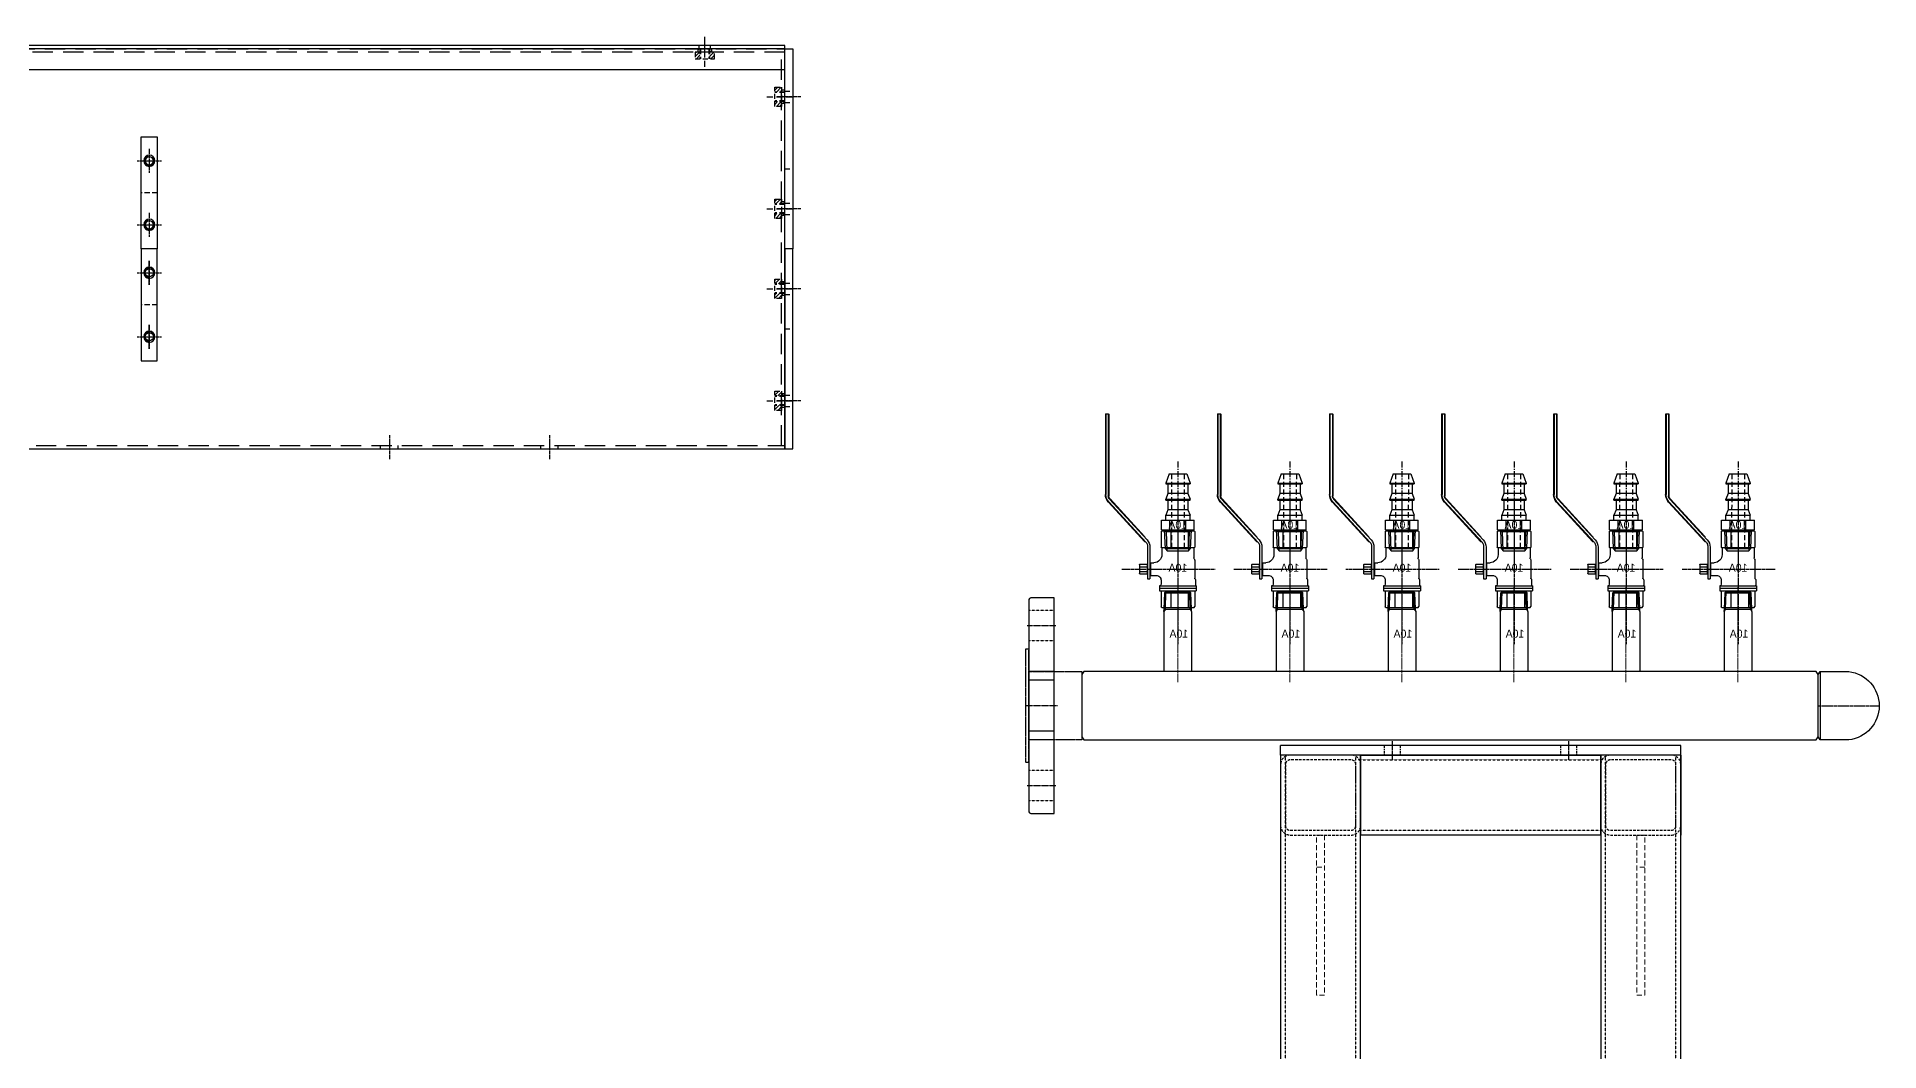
# Model space of a CAD drawing. Header units: millimetres. Extents: x -18234 to 26733, y 279 to 18488.
# Drawn here: x 16611 to 17762, y 6607 to 7241 of the extents above; entities that cross this region are included whole.
import ezdxf

# ---------------------------------------------------------------- set-up
doc = ezdxf.new("R2010")
doc.units = ezdxf.units.MM
for name, pattern in [('CENTER', [2, 1.25, -0.25, 0.25, -0.25]), ('CENTER1', [10, 7, -1, 1, -1]), ('HIDDEN', [0.375, 0.25, -0.125]), ('HIDDEN1', [1.5, 1, -0.5]), ('HIDDEN2', [4.7625, 3.175, -1.5875]), ('HIDDENX2', [19.05, 12.7, -6.35]), ('PHANTOM', [2.5, 1.25, -0.25, 0.25, -0.25, 0.25, -0.25])]:
    doc.linetypes.add(name, pattern=pattern)
doc.layers.add('02 숨은선', color=2, linetype='HIDDEN2', lineweight=15)
doc.layers.add('1중심선', color=1, linetype='CENTER', lineweight=18)
for name, color, linetype in [('3', 5, 'Continuous'), ('4', 102, 'Continuous'), ('44', 4, 'CENTER'), ('CENTER', 1, 'CENTER'), ('CL', 1, 'CENTER'), ('HL', 2, 'HIDDEN'), ('PL', 5, 'PHANTOM'), ('THIN', 3, 'Continuous'), ('마크5', 254, 'Continuous')]:
    doc.layers.add(name, color=color, linetype=linetype)
doc.styles.add('H', font='')
doc.styles.get('H').set_extended_font_data('Dotum')

# ---------------------------------------------------------------- blocks, each defined once
blk = doc.blocks.new('RCWAEREW4WRTFE')
blk.add_line((-586.1, -10464.1), (-586.1, -10506.8))
blk.add_lwpolyline([(-584.8, -10466), (-586.1, -10464.1), (-603.9, -10464.1, 0.892272), (-603.9, -10506.8), (-586.1, -10506.8), (-584.8, -10504.9)], format="xyb", close=True)
at = {"layer": 'CENTER'}
blk.add_line((-584.8, -10485.4), (-622.9, -10485.4), dxfattribs=at)
blk = doc.blocks.new('A$C42802DEA')
for p, q in [((0.1, 45.8), (0.5, 56)), ((16.1, 56.8), (1.2, 56.8)), ((17.2, 45.8), (16.8, 56)), ((0, 44.3), (0.1, 45.8)), ((0, 44.3), (0, 6.8)), ((17.2, 45.8), (0.1, 45.8)), ((17.3, 44.3), (17.2, 45.8)), ((17.3, 44.3), (17.3, 6.8)), ((0, 6.8), (17.3, 6.8))]:
    blk.add_line(p, q)
at = {"layer": '1중심선'}
blk.add_line((8.7, 59.4), (8.7, 0), dxfattribs=at)
at = {"layer": '3'}
for p, q in [((0.5, 56), (1.2, 56.8)), ((16.8, 56), (0.5, 56)), ((16.8, 56), (16.1, 56.8))]:
    blk.add_line(p, q, dxfattribs=at)
at = {"layer": '4'}
for p, q in [((0.9, 45.8), (1.2, 56.8)), ((16.4, 45.8), (16.1, 56.8)), ((0.9, 45.8), (0, 44.3)), ((16.4, 45.8), (17.3, 44.3))]:
    blk.add_line(p, q, dxfattribs=at)
blk = doc.blocks.new('ASFSFSA')
blk.add_blockref('A$C42802DEA', (3027.1, -4148.9))
at = {"insert": (3029.3, -4116), "char_height": 5, "width": 22.761, "attachment_point": 1, "style": 'H'}
blk.add_mtext('10A', dxfattribs=at)
blk = doc.blocks.new('BA-10S')
for p, q in [((-97, 45.1), (-97, 43.4)), ((-97, 45), (-46.6, 45)), ((-97, 43.5), (-45.8, 43.5)), ((-96.8, 45.3), (-46.6, 45.3)), ((-96.8, 43.2), (-45.8, 43.2)), ((-43.9, 42.4), (-20.4, 20.9)), ((-43.7, 42.7), (-18.2, 19.3)), ((-42.1, 43.2), (-16.6, 19.8)), ((-41.9, 43.4), (-17.3, 20.9)), ((-3, 23.7), (-3, 19)), ((-2.7, 24), (2.7, 24)), ((-1.5, 24), (-1.5, 19.3)), ((1.5, 24), (1.5, 19.3)), ((3, 23.7), (3, 19)), ((-14.5, 19), (6, 19)), ((-13.7, 17.5), (6, 17.5)), ((-4, 17.5), (-4, 15)), ((-4, 17.2), (4, 17.2)), ((-3, 19.3), (3, 19.3)), ((4, 17.5), (4, 13.5)), ((6, 19), (6, 17.5)), ((-24, 10.1), (-23.4, 10.5)), ((-24, 10.1), (-24, -10.1)), ((-24, 4.5), (-13.5, 4.5)), ((-23.4, 10.5), (-13.7, 10.5)), ((-13.5, 10.3), (-13.5, 10.2)), ((-13.5, 10.3), (-13.5, -10.3)), ((-13.3, 10), (-9, 10)), ((7, 10.5), (9.5, 10.5)), ((10.5, 11.5), (13.5, 11.5)), ((10.5, 11.5), (10.5, -11.5)), ((12, 11.5), (12, -11.5)), ((13.5, 11.5), (13.5, -11.5)), ((13.5, 10.5), (23.4, 10.5)), ((13.5, 4.5), (24, 4.5)), ((24, 10.1), (23.4, 10.5)), ((24, 10.1), (24, -10.1)), ((-24, -6.5), (-13.5, -6.5)), ((-24, -10.1), (-23.4, -10.5)), ((-23.4, -10.5), (-13.7, -10.5)), ((-13.3, -10), (-7, -10)), ((-6.4, -10.1), (-6.1, -10.4)), ((-5.6, -10.5), (5.6, -10.5)), ((6.2, -10.7), (6.4, -10.8)), ((6.9, -11), (10, -11)), ((10.5, -11.5), (13.5, -11.5)), ((13.5, -6.5), (24, -6.5)), ((13.5, -10.5), (23.4, -10.5)), ((24, -10.1), (23.4, -10.5))]:
    blk.add_line(p, q)
for centre, radius, start, end in [((-96.8, 45.1), 0.2, 90, 180), ((-96.8, 43.4), 0.2, 180, 270), ((-46.6, 38.5), 6.8, 46.3554, 90), ((-46.6, 38.5), 6.5, 46.3554, 90), ((-45.8, 40.5), 3, 46.3554, 90), ((-45.8, 40.5), 2.7, 46.3554, 90), ((-2.7, 23.7), 0.3, 90, 180), ((2.7, 23.7), 0.3, 360, 90), ((-20.1, 21.3), 0.474, 235.7453, 296.6473), ((-13.7, 24), 6.5, 226.3554, 270), ((12.9, 19.9), 30.2, 178.0935, 178.8456), ((-14.5, 22), 3, 226.3554, 270), ((-9, 15), 5, 270, 0), ((7, 13.5), 3, 180, 270), ((-13.7, 10.3), 0.2, 0, 90), ((-13.3, 10.2), 0.2, 180, 270), ((9.5, 11.5), 1, 270, 0), ((-13.7, -10.3), 0.2, 270, 0), ((-13.3, -10.2), 0.2, 90, 180), ((-7, -11), 1, 59.2005, 90), ((-5.6, -9.5), 1, 239.2005, 270), ((5.6, -11.5), 1, 55.4536, 90), ((6.9, -10), 1, 235.4536, 270), ((10, -11.5), 0.5, 0, 90)]:
    blk.add_arc(centre, radius, start, end)
at = {"layer": 'CENTER'}
for p, q in [((0, 35), (0, -23.2)), ((-40.4, 0), (47, 0))]:
    blk.add_line(p, q, dxfattribs=at)
blk = doc.blocks.new('A$C77996F6E')
blk.add_blockref('BA-10S', (97, 23.2))
blk = doc.blocks.new('ASFASFFFF')
at = {"rotation": 270}
blk.add_blockref('A$C77996F6E', (3012.5, -3981.1), dxfattribs=at)
at = {"insert": (3029.9, -4074.8), "char_height": 5, "width": 22.761, "attachment_point": 1, "style": 'H'}
blk.add_mtext('10A', dxfattribs=at)
blk = doc.blocks.new('A$C58A02667')
at = {"color": 1, "linetype": 'CENTER', "ltscale": 3}
blk.add_line((10.2, 62.8), (10.2, 0), dxfattribs=at)
for p, q in [((4.7, 55.1), (2.6, 49.3)), ((2.6, 49.3), (2.6, 48.8)), ((17.8, 49.3), (2.6, 49.3)), ((17.8, 48.8), (2.6, 48.8)), ((3.9, 48.8), (3.9, 42.8)), ((15.7, 55.1), (4.7, 55.1)), ((15.7, 55.1), (17.8, 49.3)), ((16.5, 48.8), (16.5, 42.8)), ((17.8, 49.3), (17.8, 48.8)), ((3.9, 42.8), (2.6, 39.2)), ((17.8, 39.2), (2.6, 39.2)), ((2.6, 38.7), (2.6, 39.2)), ((17.8, 38.7), (2.6, 38.7)), ((17.8, 38.7), (2.6, 38.7)), ((3.9, 42.8), (16.5, 42.8)), ((3.9, 38.7), (3.9, 32.7)), ((16.5, 42.8), (17.8, 39.2)), ((16.5, 38.7), (16.5, 32.7)), ((17.8, 38.7), (17.8, 39.2)), ((0, 20.1), (0, 26.1)), ((20.5, 26.1), (0, 26.1)), ((3.9, 32.7), (2.6, 29.2)), ((17.8, 29.2), (2.6, 29.2)), ((2.6, 26.1), (2.6, 29.2)), ((3.9, 32.7), (16.5, 32.7)), ((5.3, 20.1), (5.3, 26.1)), ((15.2, 20.1), (15.2, 26.1)), ((16.5, 32.7), (17.8, 29.2)), ((17.8, 26.1), (17.8, 29.2)), ((20.5, 20.1), (20.5, 26.1)), ((20.5, 20.1), (0, 20.1)), ((2, 20.1), (2.5, 8.3)), ((18.5, 20.1), (2, 20.1)), ((18, 8.3), (18.5, 20.1)), ((3.5, 7.1), (2.5, 8.3)), ((2.5, 8.3), (18, 8.3)), ((17, 7.1), (3.5, 7.1)), ((18, 8.3), (17, 7.1))]:
    blk.add_line(p, q)
at = {"color": 2, "linetype": 'HIDDEN2'}
for p, q in [((6, 55.1), (6.2, 54.9)), ((6.2, 54.9), (6.3, 7.1)), ((14.4, 55.1), (14.2, 54.9)), ((14.2, 54.9), (14.3, 7.1))]:
    blk.add_line(p, q, dxfattribs=at)
at = {"color": 3}
for p, q in [((3.1, 19.1), (2, 20.1)), ((18.5, 19.1), (2, 19.1)), ((3.1, 19.1), (3.5, 7.1)), ((17, 7.1), (17.4, 19.1)), ((18.5, 20.1), (17.4, 19.1))]:
    blk.add_line(p, q, dxfattribs=at)
blk = doc.blocks.new('ASFDASFS')
blk.add_blockref('A$C58A02667', (2960.2, -4050.8))
at = {"insert": (2964.7, -4025), "char_height": 5, "width": 22.761, "attachment_point": 1, "style": 'H'}
blk.add_mtext('10A', dxfattribs=at)
blk = doc.blocks.new('A$C33E11796')
for name, p in [('ASFASFFFF', (-3012.5, 4148.9)), ('ASFDASFS', (-2947.2, 4126)), ('ASFSFSA', (-3012.5, 4148.9))]:
    blk.add_blockref(name, p)
blk = doc.blocks.new('A$C782951C8')
at = {"layer": '44'}
for points in [[(47, 100.2), (50, 100.2), (50, 0), (47, 0)], [(0, 19.9), (47, 19.9), (47, 80.4), (0, 80.4)]]:
    blk.add_lwpolyline(points, close=True, dxfattribs=at)
blk = doc.blocks.new('A$C63697C70')
at = {"ltscale": 0.5}
for p, q in [((2, 135), (2, 0)), ((16, 135), (2, 135)), ((18, 2), (18, 133)), ((2, 88.9), (18, 88.9)), ((2, 46.2), (18, 46.2)), ((2, 0), (16, 0))]:
    blk.add_line(p, q, dxfattribs=at)
for centre, start, end in [((16, 133), 0, 90), ((16, 2), 270, 0)]:
    blk.add_arc(centre, 2, start, end, dxfattribs=at)
at = {"layer": 'CL', "ltscale": 0.5}
for p, q in [((1, 117.5), (19, 117.5)), ((0, 67.5), (20, 67.5)), ((1, 17.5), (19, 17.5))]:
    blk.add_line(p, q, dxfattribs=at)
at = {"layer": 'HL', "ltscale": 0.5}
for p, q in [((2, 127), (18, 127)), ((2, 108), (18, 108)), ((2, 27), (18, 27)), ((2, 8), (18, 8))]:
    blk.add_line(p, q, dxfattribs=at)
at = {"layer": 'PL', "ltscale": 0.5}
for p, q in [((2, 83.5), (18, 83.5)), ((2, 51.5), (18, 51.5))]:
    blk.add_line(p, q, dxfattribs=at)
blk = doc.blocks.new('A$C40CC65C4')
at = {"color": 5}
for p, q in [((38.1, 87), (39.3, 88.9)), ((38.1, 48.1), (38.1, 87)), ((39.3, 88.9), (496.9, 88.9)), ((496.9, 88.9), (498.1, 87)), ((498.1, 87), (498.1, 48.1)), ((39.3, 46.2), (38.1, 48.1)), ((496.9, 46.2), (39.3, 46.2)), ((498.1, 48.1), (496.9, 46.2))]:
    blk.add_line(p, q, dxfattribs=at)
at = {"ltscale": 0.5, "xscale": -1, "rotation": 180}
blk.add_blockref('A$C63697C70', (513.3, 135), dxfattribs=at)
at = {"layer": '마크5'}
for name, p in [('A$C33E11796', (64.9, 82.1)), ('A$C33E11796', (134.9, 82.1)), ('A$C33E11796', (204.9, 82.1)), ('A$C33E11796', (274.9, 82.1)), ('A$C33E11796', (344.9, 82.1)), ('A$C33E11796', (414.9, 82.1)), ('RCWAEREW4WRTFE', (622.9, 10552.9))]:
    blk.add_blockref(name, p, dxfattribs=at)
at = {"layer": '마크5', "xscale": 0.7057851236616769, "yscale": 0.7057851236616769, "zscale": 0.7057851236616769}
blk.add_blockref('A$C782951C8', (498.1, 32.1), dxfattribs=at)
blk = doc.blocks.new('A$C2EF3131F')
at = {"linetype": 'HIDDEN2'}
h = blk.add_hatch(dxfattribs=at)
h.set_pattern_fill('ANSI31', color=2, scale=0.5, style=0)
h.set_pattern_definition([(45, (-11955.3411, -14227.6622), (-1.12253202, 1.12253202), [])])
h.paths.add_polyline_path([(6, 3), (6, 6), (1.8, 6), (1.8, 3)])
h.paths.add_polyline_path([(1.8, 4.25), (0, 4.25), (0, 3), (1.8, 3)])
h.paths.add_polyline_path([(1.8, -4.25), (1.8, -3), (0, -3), (0, -4.25)])
h.paths.add_polyline_path([(1.8, -3), (1.8, -6), (6, -6), (6, -3)])
at = {"color": 2, "linetype": 'HIDDEN2'}
for p, q in [((0, -4.25), (0, 4.25)), ((0, 4.25), (1.8, 4.25)), ((0, 3), (6, 3)), ((0, 2.6), (6, 2.6)), ((1.8, -6), (1.8, 6)), ((1.8, 6), (6, 6)), ((6, 6), (6, -6)), ((0, -2.6), (6, -2.6)), ((0, -3), (6, -3)), ((0, -4.25), (1.8, -4.25)), ((6, -6), (1.8, -6))]:
    blk.add_line(p, q, dxfattribs=at)
at = {"layer": 'CENTER', "color": 1, "linetype": 'CENTER', "ltscale": 3}
blk.add_line((11, 0), (-5, 0), dxfattribs=at)
blk = doc.blocks.new('A$C579619B4')
at = {"linetype": 'HIDDEN2'}
h = blk.add_hatch(dxfattribs=at)
h.set_pattern_fill('ANSI31', color=2, scale=0.5, style=0)
h.set_pattern_definition([(45, (-11957.1411, -14227.6622), (-1.12253202, 1.12253202), [])])
h.paths.add_polyline_path([(4.2, 3), (4.2, 6), (0, 6), (0, 3)])
h.paths.add_polyline_path([(0, 4.25), (-1.8, 4.25), (-1.8, 3), (0, 3)])
h.paths.add_polyline_path([(0, -4.25), (0, -3), (-1.8, -3), (-1.8, -4.25)])
h.paths.add_polyline_path([(0, -3), (0, -6), (4.2, -6), (4.2, -3)])
at = {"color": 2, "linetype": 'HIDDEN2'}
for p, q in [((-1.8, -4.25), (-1.8, 4.25)), ((-1.8, 4.25), (0, 4.25)), ((-1.8, 3), (4.2, 3)), ((-1.8, 2.6), (4.2, 2.6)), ((0, -6), (0, 6)), ((0, 6), (4.2, 6)), ((4.2, 6), (4.2, -6)), ((-1.8, -2.6), (4.2, -2.6)), ((-1.8, -3), (4.2, -3)), ((-1.8, -4.25), (0, -4.25)), ((4.2, -6), (0, -6))]:
    blk.add_line(p, q, dxfattribs=at)
at = {"layer": 'CENTER', "color": 1, "linetype": 'CENTER', "ltscale": 3}
blk.add_line((9.2, 0), (-6.8, 0), dxfattribs=at)
blk = doc.blocks.new('A$C02D15A55')
at = {"color": 2, "linetype": 'HIDDENX2'}
for p, q in [((1434.5, 0, 2745.7), (1434.5, -2, 2745.7)), ((1445.5, 0, 2745.7), (1445.5, -2, 2745.7)), ((1534.5, 0, 2745.7), (1534.5, -2, 2745.7)), ((1545.5, 0, 2745.7), (1545.5, -2, 2745.7)), ((0, -2), (1687, -2)), ((1685, -2), (1685, -248)), ((1687, -248), (0, -248))]:
    blk.add_line(p, q, dxfattribs=at)
at = {"color": 1, "linetype": 'CENTER'}
for p, q in [((1440, -8.5), (1440, 6.5)), ((1540, -8.5), (1540, 6.5)), ((1290, -77.5, -2745.7), (1290, -62.5, -2745.7)), ((1282.5, -70, -2745.7), (1297.5, -70, -2745.7)), ((1290, -117.5, -2745.7), (1290, -102.5, -2745.7)), ((1282.5, -110, -2745.7), (1297.5, -110, -2745.7)), ((1290, -147.5, -2745.7), (1290, -132.5, -2745.7)), ((1282.5, -140, -2745.7), (1297.5, -140, -2745.7)), ((1290, -187.5, -2745.7), (1290, -172.5, -2745.7)), ((1282.5, -180, -2745.7), (1297.5, -180, -2745.7))]:
    blk.add_line(p, q, dxfattribs=at)
at = {"color": 4}
blk.add_lwpolyline([(0, -250), (0, 0), (1687, 0), (1687, -250)], close=True, dxfattribs=at)
for centre in [(1290, -70, -2745.7), (1290, -110, -2745.7), (1290, -140, -2745.7), (1290, -180, -2745.7)]:
    blk.add_circle(centre, 3.5, dxfattribs=at)
at = {"color": 4, "xscale": -1}
for p in [(1686.8, -30), (1686.8, -100), (1686.8, -150), (1686.8, -220)]:
    blk.add_blockref('A$C2EF3131F', p, dxfattribs=at)
at = {"color": 4, "rotation": 90}
blk.add_blockref('A$C579619B4', (1637, -248, -2745.7), dxfattribs=at)
blk = doc.blocks.new('A$C66056C52')
at = {"color": 1, "linetype": 'CENTER'}
for p, q in [((-10, 0), (5, 0)), ((-10, -70), (5, -70))]:
    blk.add_line(p, q, dxfattribs=at)
at = {"linetype": 'HIDDEN2'}
for p, q in [((0, 3.5), (-5, 3.5)), ((0, -3.5), (-5, -3.5)), ((0, -45), (-5, -45)), ((0, -66.5), (-5, -66.5)), ((0, -73.5), (-5, -73.5))]:
    blk.add_line(p, q, dxfattribs=at)
at = {"color": 2, "elevation": 5491.4}
blk.add_lwpolyline([(0, 30), (-5, 30), (-5, -95), (0, -95)], close=True, dxfattribs=at)
blk = doc.blocks.new('A$C4E973352')
at = {"color": 2, "linetype": 'HIDDENX2'}
for p, q in [((-1098, 1), (-1098, 14)), ((-796, -1), (-796, 14)), ((-1098, 1, 2745.7), (50, 1, 2745.7)), ((-750.5, 1), (-750.5, -1)), ((-743.5, 1), (-743.5, -1)), ((-3.5, 1), (-3.5, -1)), ((3.5, 1), (3.5, -1))]:
    blk.add_line(p, q, dxfattribs=at)
at = {"color": 1, "linetype": 'CENTER1'}
for p, q in [((-747, 6.5), (-747, -6.5)), ((0, 6.5), (0, -6.5))]:
    blk.add_line(p, q, dxfattribs=at)
at = {"color": 4, "elevation": 2745.7}
blk.add_lwpolyline([(-1100, -1), (-1100, 14), (50, 14), (50, -1)], close=True, dxfattribs=at)
blk = doc.blocks.new('A$C6AFE6019')
at = {"color": 1, "linetype": 'CENTER'}
for p, q in [((7.5, 0), (-7.5, 0)), ((0, 7.5), (0, -7.5)), ((0, -32.5), (0, -47.5)), ((7.5, -40), (-7.5, -40))]:
    blk.add_line(p, q, dxfattribs=at)
at = {"linetype": 'HIDDEN2'}
blk.add_line((-5, -20, 2745.7), (5, -20, 2745.7), dxfattribs=at)
at = {"color": 2}
blk.add_lwpolyline([(5, -55), (5, 15), (-5, 15), (-5, -55)], close=True, dxfattribs=at)
for centre in [(0, 0), (0, -40)]:
    blk.add_circle(centre, 2.55)
at = {"layer": 'THIN'}
for centre in [(0, 0), (0, -40)]:
    blk.add_arc(centre, 3, 165, 75, dxfattribs=at)
blk = doc.blocks.new('etr')
at = {"color": 1, "linetype": 'CENTER'}
blk.add_line((3850.2, -24202.5), (3862.2, -24202.5), dxfattribs=at)
at = {"color": 2, "linetype": 'HIDDEN1'}
for p, q in [((3853.2, -24197.5), (3859.2, -24197.5)), ((3853.2, -24207.5), (3859.2, -24207.5))]:
    blk.add_line(p, q, dxfattribs=at)
blk = doc.blocks.new('A$C68565C69')
for p, q in [((3, 250), (9, 250)), ((3, 250), (3, 0)), ((9, 250), (9, 0)), ((3, 0), (9, 0))]:
    blk.add_line(p, q)
for p in [(-3850.2, 24382.5), (-3850.2, 24272.5)]:
    blk.add_blockref('etr', p)
blk = doc.blocks.new('asdfasfdfas')
at = {"color": 2, "linetype": 'HIDDEN2', "ltscale": 0.5}
for p, q in [((298053.3, 11177), (298015.3, 11177)), ((298009.3, 11171), (298009.3, 11133)), ((298012.3, 11171), (298012.3, 11133)), ((298053.3, 11174), (298015.3, 11174)), ((298056.3, 11133), (298056.3, 11171)), ((298059.3, 11133), (298059.3, 11171)), ((298015.3, 11130), (298053.3, 11130)), ((298015.3, 11127), (298053.3, 11127))]:
    blk.add_line(p, q, dxfattribs=at)
for centre, radius, start, end in [((298015.3, 11171), 6, 90, 180), ((298053.3, 11171), 6, 0, 90), ((298015.3, 11171), 3, 90, 180), ((298053.3, 11171), 3, 0, 90), ((298015.3, 11133), 6, 180, 270), ((298015.3, 11133), 3, 180, 270), ((298053.3, 11133), 6, 270, 0), ((298053.3, 11133), 3, 270, 0)]:
    blk.add_arc(centre, radius, start, end, dxfattribs=at)
blk = doc.blocks.new('asdfasfsaf')
at = {"ltscale": 0.5}
for p, q in [((146035.6, 26838.9), (146035.6, 26688.9)), ((146085.6, 26838.9), (146035.6, 26838.9)), ((146085.6, 26688.9), (146085.6, 26838.9)), ((146085.6, 26688.9), (146035.6, 26688.9))]:
    blk.add_line(p, q, dxfattribs=at)
at = {"layer": 'HL', "ltscale": 0.5}
for p, q in [((146038.6, 26838.9), (146038.6, 26688.9)), ((146082.6, 26838.9), (146082.6, 26688.9))]:
    blk.add_line(p, q, dxfattribs=at)
blk = doc.blocks.new('SDFGSDGSDGFSDDS')
at = {"color": 2, "linetype": 'HIDDEN2', "ltscale": 0.5}
for p, q in [((133381.6, -4952.7), (133381.6, -4942.7)), ((133400.6, -4952.7), (133400.6, -4942.7))]:
    blk.add_line(p, q, dxfattribs=at)
at = {"layer": 'CL', "ltscale": 0.5}
for p, q in [((133386.1, -4954.7), (133386.1, -4940.7)), ((133396.1, -4954.7), (133396.1, -4940.7))]:
    blk.add_line(p, q, dxfattribs=at)
blk = doc.blocks.new('XCVBXCBVCXBX')
at = {"ltscale": 0.5}
for p, q in [((133376.1, -4942.7), (133376.1, -4952.7)), ((133376.1, -4942.7), (133626.1, -4942.7)), ((133626.1, -4942.7), (133626.1, -4952.7)), ((133376.1, -4952.7), (133626.1, -4952.7))]:
    blk.add_line(p, q, dxfattribs=at)
for p in [(5, 0), (110, 0)]:
    blk.add_blockref('SDFGSDGSDGFSDDS', p)
at = {"xscale": -1}
blk.add_blockref('SDFGSDGSDGFSDDS', (266997.1, 0), dxfattribs=at)
blk = doc.blocks.new('A$C26DF1DF9')
blk.add_blockref('XCVBXCBVCXBX', (-133376.1, 4954.7))
blk = doc.blocks.new('A$C6E781C67')
at = {"layer": 'CL', "ltscale": 0.5}
blk.add_line((12, 4), (0, 4), dxfattribs=at)
at = {"layer": 'HL', "ltscale": 3}
for p, q in [((2, 8), (2.7, 7.3)), ((2, 8), (10, 8)), ((2, 0), (2.7, 0.7)), ((2.7, 7.3), (2.7, 0.7)), ((2.7, 7.3), (9.3, 7.3)), ((2.7, 0.7), (9.3, 0.7)), ((9.3, 7.3), (10, 8)), ((9.3, 7.3), (9.3, 0.7)), ((9.3, 0.7), (10, 0)), ((2, 0), (10, 0))]:
    blk.add_line(p, q, dxfattribs=at)
blk = doc.blocks.new('SFDGASDF')
for p, q in [((4398.4, -26303.1), (4403.4, -26303.1)), ((4398.4, -26303.1), (4398.4, -26363.1)), ((4403.4, -26303.1), (4403.4, -26363.1)), ((4398.4, -26363.1), (4403.4, -26363.1))]:
    blk.add_line(p, q)
for p in [(4396.4, -26322.1), (4396.4, -26352.1)]:
    blk.add_blockref('A$C6E781C67', p)
blk = doc.blocks.new('A$C7FD644DB')
for p, q in [((0, 100), (5, 100)), ((0, 0), (0, 100)), ((5, 100), (5, 0)), ((0, 80), (5, 80)), ((5, 0), (0, 0))]:
    blk.add_line(p, q)
blk = doc.blocks.new('A$C2B0E1651')
at = {"ltscale": 0.5}
for p, q in [((7, 1412), (57, 1412)), ((7, 12), (7, 1412)), ((7, 1412), (7, 1362)), ((57, 1412), (57, 12)), ((207, 1412), (257, 1412)), ((207, 12), (207, 1412)), ((207, 1412), (207, 1362)), ((257, 1412), (257, 12)), ((57, 12), (7, 12)), ((257, 12), (207, 12))]:
    blk.add_line(p, q, dxfattribs=at)
at = {"layer": 'HL', "ltscale": 0.5}
for p, q in [((10, 12), (10, 1412)), ((54, 12), (54, 1412)), ((210, 12), (210, 1412)), ((254, 12), (254, 1412))]:
    blk.add_line(p, q, dxfattribs=at)
at = {"xscale": -1}
for name, p in [('asdfasfdfas', (298066.3, -9765)), ('asdfasfdfas', (298266.3, -9765)), ('SFDGASDF', (4660.4, 26447.1))]:
    blk.add_blockref(name, p, dxfattribs=at)
at = {"rotation": 270}
for p in [(-26631.9, 147447.6), (-26631.9, 146887), (-26631.9, 146297.6)]:
    blk.add_blockref('asdfasfsaf', p, dxfattribs=at)
for name, p in [('SFDGASDF', (-4396.4, 26447.1)), ('A$C26DF1DF9', (7, 0))]:
    blk.add_blockref(name, p)
at = {"layer": '02 숨은선'}
blk.add_blockref('A$C7FD644DB', (29.5, 1262), dxfattribs=at)
at = {"layer": '02 숨은선', "xscale": -1}
blk.add_blockref('A$C7FD644DB', (234.5, 1262), dxfattribs=at)

msp = doc.modelspace()

# ---------------------------------------------------------------- block references
at = {"xscale": -1}
for name, p, rotation in [('A$C4E973352', (17028.083, 7234.135, -2745.707), 180), ('A$C02D15A55', (15391.083, 6983.135), 180), ('A$C68565C69', (17387.833, 6788.632), 270)]:
    msp.add_blockref(name, p, dxfattribs=dict(at, rotation=rotation))
for name, p in [('A$C66056C52', (17078.083, 7203.135)), ('A$C6AFE6019', (16681.083, 7163.135, -2745.707))]:
    msp.add_blockref(name, p, dxfattribs=at)
at = {"rotation": 180}
for name, p in [('A$C6AFE6019', (16681.083, 7053.135, -2745.707)), ('A$C66056C52', (17078.083, 7013.135))]:
    msp.add_blockref(name, p, dxfattribs=at)
at = {"ltscale": 0.5, "xscale": -1}
msp.add_blockref('A$C40CC65C4', (17761.77, 6755.009), dxfattribs=at)
at = {"color": 0, "xscale": -1}
msp.add_blockref('A$C2B0E1651', (17644.834, 5379.631), dxfattribs=at)

doc.saveas('drawing.dxf')
